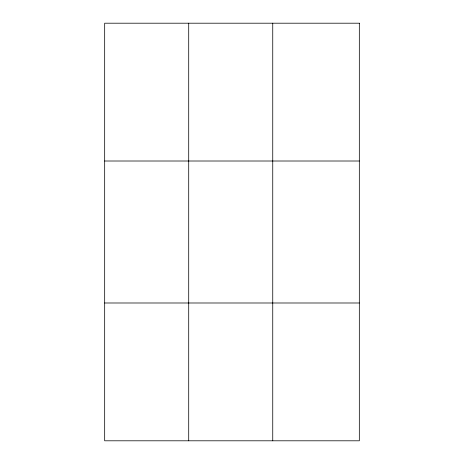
<?xml version="1.0" encoding="UTF-8"?>
<svg xmlns="http://www.w3.org/2000/svg" width="464" height="464" viewBox="0 0 464 464"><rect width="100%" height="100%" fill="white"/><g stroke="black" fill="none" stroke-linecap="round" stroke-linejoin="round"><path stroke-width="0.7" d="M188.709 440.8L188.709 23.2M272.745 440.8L272.745 23.2M104.673 161.008L359.327 161.008M104.673 302.992L359.327 302.992M359.327 23.2L359.327 440.8L104.673 440.8L104.673 23.2L359.327 23.2"/></g></svg>
